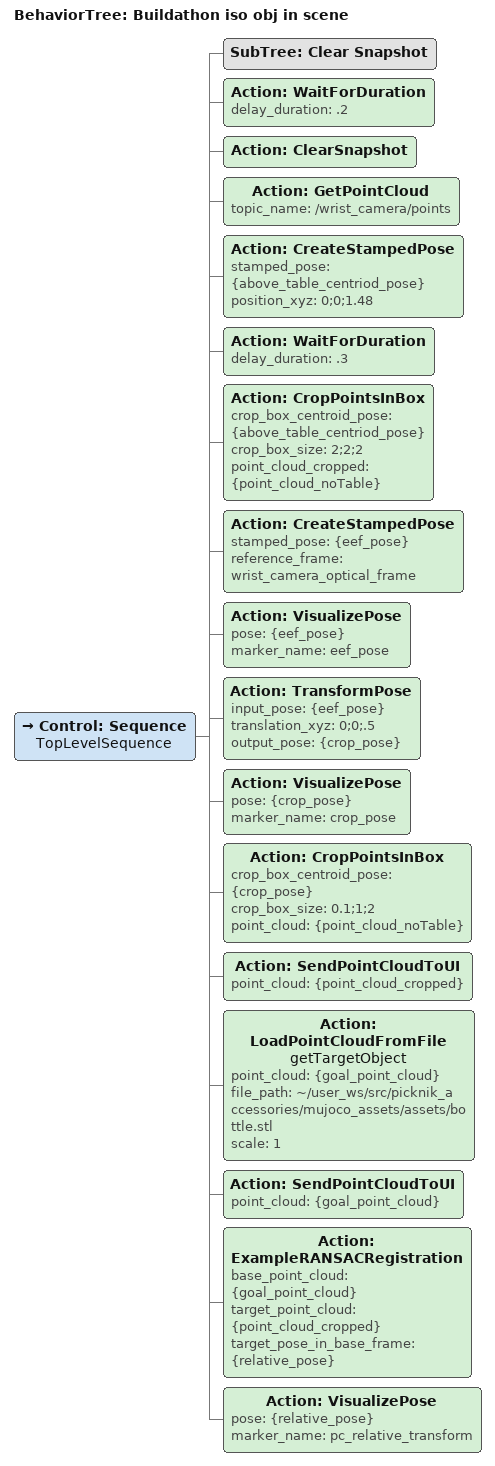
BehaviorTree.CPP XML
<root BTCPP_format="4" main_tree_to_execute="Buildathon iso obj in scene">
  <BehaviorTree ID="Buildathon iso obj in scene" _description="">
    <Control ID="Sequence" name="TopLevelSequence">
      <SubTree ID="Clear Snapshot"/>
      <Action ID="WaitForDuration" delay_duration=".2"/>
      <Action ID="ClearSnapshot"/>
      <Action ID="GetPointCloud" topic_name="/wrist_camera/points"/>
      <Action ID="CreateStampedPose" stamped_pose="{above_table_centriod_pose}" position_xyz="0;0;1.48"/>
      <Action ID="WaitForDuration" delay_duration=".3"/>
      <Action ID="CropPointsInBox" crop_box_centroid_pose="{above_table_centriod_pose}" crop_box_size="2;2;2" point_cloud_cropped="{point_cloud_noTable}"/>
      <Action ID="CreateStampedPose" stamped_pose="{eef_pose}" reference_frame="wrist_camera_optical_frame"/>
      <Action ID="VisualizePose" pose="{eef_pose}" marker_name="eef_pose"/>
      <Action ID="TransformPose" input_pose="{eef_pose}" translation_xyz="0;0;.5" output_pose="{crop_pose}"/>
      <Action ID="VisualizePose" pose="{crop_pose}" marker_name="crop_pose"/>
      <Action ID="CropPointsInBox" crop_box_centroid_pose="{crop_pose}" crop_box_size="0.1;1;2" point_cloud="{point_cloud_noTable}"/>
      <Action ID="SendPointCloudToUI" point_cloud="{point_cloud_cropped}"/>
      <Action ID="LoadPointCloudFromFile" name="getTargetObject" point_cloud="{goal_point_cloud}" file_path="~/user_ws/src/picknik_accessories/mujoco_assets/assets/bottle.stl" scale="1"/>
      <Action ID="SendPointCloudToUI" point_cloud="{goal_point_cloud}"/>
      <Action ID="ExampleRANSACRegistration" base_point_cloud="{goal_point_cloud}" target_point_cloud="{point_cloud_cropped}" target_pose_in_base_frame="{relative_pose}"/>
      <Action ID="VisualizePose" pose="{relative_pose}" marker_name="pc_relative_transform"/>
    </Control>
  </BehaviorTree>
</root>
